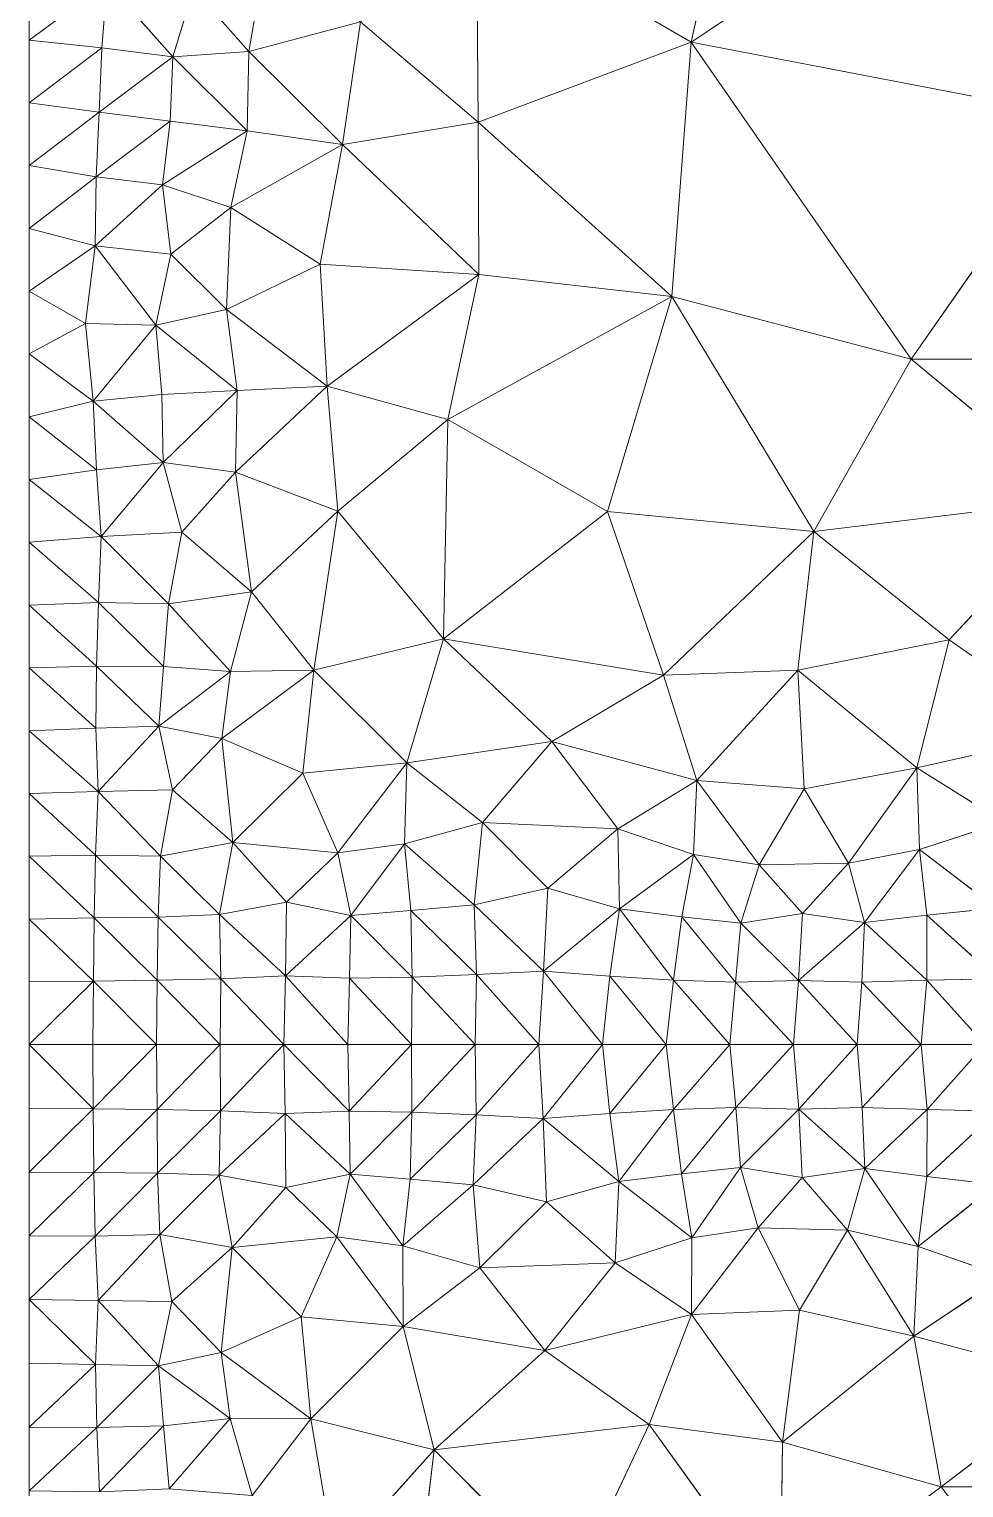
# Model space of a CAD drawing. Header units: metres. Extents: x 0 to 8, y 0 to 4.
# Drawn here: x 0 to 0.445, y 1.789 to 2.483 of the extents above; entities that cross this region are included whole.
import ezdxf

# ---------------------------------------------------------------- set-up
doc = ezdxf.new("R2010")
doc.units = ezdxf.units.M
doc.header["$MEASUREMENT"] = 0
for name, color, linetype, lineweight in [('DL_FE_MESH', 134, 'Continuous', 0), ('DL_FE_MESH_CELLS_3', 132, 'Continuous', 0), ('DL_FE_MESH_CELLS_4', 132, 'Continuous', 0), ('DL_TOPOLOGY', 7, 'Continuous', 0)]:
    doc.layers.add(name, color=color, linetype=linetype, lineweight=lineweight)

msp = doc.modelspace()

# ---------------------------------------------------------------- linework, layer by layer
at = {"layer": 'DL_FE_MESH'}
for p, q in [((0.31492, 2.4766), (0.34361, 2.6087)), ((0.5, 2.5998), (0.31492, 2.4766)), ((0.21278, 2.53603), (0.21351, 2.43862)), ((0.31492, 2.4766), (0.21278, 2.53603)), ((0.11426, 2.52876), (0.10453, 2.47221)), ((0.03705, 2.50489), (0, 2.47761)), ((0.03455, 2.47383), (0.03705, 2.50489)), ((0.0683, 2.46955), (0.03705, 2.50489)), ((0.0683, 2.46955), (0.07821, 2.50192)), ((0.10453, 2.47221), (0.07821, 2.50192)), ((0.10453, 2.47221), (0.15762, 2.48624)), ((0.14898, 2.42797), (0.15762, 2.48624)), ((0.21351, 2.43862), (0.15762, 2.48624)), ((0, 2.47761), (0.03455, 2.47383)), ((0.21351, 2.43862), (0.31492, 2.4766)), ((0.30564, 2.35574), (0.31492, 2.4766)), ((0.31492, 2.4766), (0.5, 2.44116)), ((0.41959, 2.32583), (0.31492, 2.4766)), ((0.03455, 2.47383), (0, 2.44776)), ((0.03325, 2.44332), (0.03455, 2.47383)), ((0.0683, 2.46955), (0.03325, 2.44332)), ((0.03455, 2.47383), (0.0683, 2.46955)), ((0.06701, 2.43906), (0.0683, 2.46955)), ((0.0683, 2.46955), (0.10453, 2.47221)), ((0.10378, 2.4344), (0.0683, 2.46955)), ((0.10378, 2.4344), (0.10453, 2.47221)), ((0.14898, 2.42797), (0.10453, 2.47221)), ((0, 2.44776), (0.03325, 2.44332)), ((0.03325, 2.44332), (0, 2.41791)), ((0.03193, 2.41249), (0.03325, 2.44332)), ((0.03325, 2.44332), (0.06701, 2.43906)), ((0.41959, 2.32583), (0.5, 2.44116)), ((0.06701, 2.43906), (0.03193, 2.41249)), ((0.06341, 2.40883), (0.06701, 2.43906)), ((0.10378, 2.4344), (0.06341, 2.40883)), ((0.06701, 2.43906), (0.10378, 2.4344)), ((0.09586, 2.39797), (0.10378, 2.4344)), ((0.10378, 2.4344), (0.14898, 2.42797)), ((0.21351, 2.43862), (0.14898, 2.42797)), ((0.21388, 2.3661), (0.21351, 2.43862)), ((0.30564, 2.35574), (0.21351, 2.43862)), ((0.09586, 2.39797), (0.14898, 2.42797)), ((0.14898, 2.42797), (0.1385, 2.37102)), ((0.21388, 2.3661), (0.14898, 2.42797)), ((0, 2.41791), (0.03193, 2.41249)), ((0.03193, 2.41249), (0, 2.38806)), ((0.03142, 2.37983), (0.03193, 2.41249)), ((0.06341, 2.40883), (0.03142, 2.37983)), ((0.03193, 2.41249), (0.06341, 2.40883)), ((0.06736, 2.37578), (0.06341, 2.40883)), ((0.06341, 2.40883), (0.09586, 2.39797)), ((0.06736, 2.37578), (0.09586, 2.39797)), ((0.09586, 2.39797), (0.09391, 2.34953)), ((0.1385, 2.37102), (0.09586, 2.39797)), ((0, 2.38806), (0.03142, 2.37983)), ((0, 2.35821), (0.03142, 2.37983)), ((0.0268, 2.34291), (0.03142, 2.37983)), ((0.03142, 2.37983), (0.06736, 2.37578)), ((0.06033, 2.34205), (0.03142, 2.37983)), ((0.06033, 2.34205), (0.06736, 2.37578)), ((0.09391, 2.34953), (0.06736, 2.37578)), ((0.09391, 2.34953), (0.1385, 2.37102)), ((0.1385, 2.37102), (0.21388, 2.3661)), ((0.1385, 2.37102), (0.14174, 2.31301)), ((0.21388, 2.3661), (0.14174, 2.31301)), ((0.19916, 2.29722), (0.21388, 2.3661)), ((0.21388, 2.3661), (0.30564, 2.35574)), ((0, 2.35821), (0.0268, 2.34291)), ((0.19916, 2.29722), (0.30564, 2.35574)), ((0.30564, 2.35574), (0.27512, 2.25347)), ((0.37328, 2.24392), (0.30564, 2.35574)), ((0.41959, 2.32583), (0.30564, 2.35574)), ((0.06033, 2.34205), (0.09391, 2.34953)), ((0.09891, 2.31101), (0.09391, 2.34953)), ((0.14174, 2.31301), (0.09391, 2.34953)), ((0, 2.32836), (0.0268, 2.34291)), ((0.03037, 2.30595), (0.0268, 2.34291)), ((0.0268, 2.34291), (0.06033, 2.34205)), ((0.06033, 2.34205), (0.03037, 2.30595)), ((0.06313, 2.30908), (0.06033, 2.34205)), ((0.09891, 2.31101), (0.06033, 2.34205)), ((0.03037, 2.30595), (0, 2.32836)), ((0.37328, 2.24392), (0.41959, 2.32583)), ((0.5, 2.25929), (0.41959, 2.32583)), ((0.58041, 2.32583), (0.41959, 2.32583)), ((0.06313, 2.30908), (0.09891, 2.31101)), ((0.09891, 2.31101), (0.06377, 2.27681)), ((0.14174, 2.31301), (0.09809, 2.27223)), ((0.09809, 2.27223), (0.09891, 2.31101)), ((0.09891, 2.31101), (0.14174, 2.31301)), ((0.14174, 2.31301), (0.19916, 2.29722)), ((0.14679, 2.25358), (0.14174, 2.31301)), ((0, 2.29851), (0.03037, 2.30595)), ((0.03037, 2.30595), (0.06313, 2.30908)), ((0.03198, 2.27331), (0.03037, 2.30595)), ((0.06377, 2.27681), (0.03037, 2.30595)), ((0.06377, 2.27681), (0.06313, 2.30908)), ((0.03198, 2.27331), (0, 2.29851)), ((0.14679, 2.25358), (0.19916, 2.29722)), ((0.19916, 2.29722), (0.19702, 2.19288)), ((0.27512, 2.25347), (0.19916, 2.29722)), ((0.03198, 2.27331), (0.06377, 2.27681)), ((0.06377, 2.27681), (0.03429, 2.24154)), ((0.07261, 2.24364), (0.06377, 2.27681)), ((0.06377, 2.27681), (0.09809, 2.27223)), ((0, 2.26866), (0.03198, 2.27331)), ((0.03429, 2.24154), (0, 2.26866)), ((0.03429, 2.24154), (0.03198, 2.27331)), ((0.07261, 2.24364), (0.09809, 2.27223)), ((0.09809, 2.27223), (0.10578, 2.21527)), ((0.14679, 2.25358), (0.09809, 2.27223)), ((0.37328, 2.24392), (0.5, 2.25929)), ((0.43767, 2.19241), (0.5, 2.25929)), ((0.10578, 2.21527), (0.14679, 2.25358)), ((0.13537, 2.17802), (0.14679, 2.25358)), ((0.19702, 2.19288), (0.14679, 2.25358)), ((0.19702, 2.19288), (0.27512, 2.25347)), ((0.27512, 2.25347), (0.37328, 2.24392)), ((0.30177, 2.1756), (0.27512, 2.25347)), ((0, 2.23881), (0.03429, 2.24154)), ((0.03305, 2.21014), (0.03429, 2.24154)), ((0.03429, 2.24154), (0.07261, 2.24364)), ((0.06621, 2.20954), (0.03429, 2.24154)), ((0.06621, 2.20954), (0.07261, 2.24364)), ((0.10578, 2.21527), (0.07261, 2.24364)), ((0.30177, 2.1756), (0.37328, 2.24392)), ((0.36571, 2.17801), (0.37328, 2.24392)), ((0.37328, 2.24392), (0.43767, 2.19241)), ((0.03305, 2.21014), (0, 2.23881)), ((0.06621, 2.20954), (0.10578, 2.21527)), ((0.09584, 2.17736), (0.10578, 2.21527)), ((0.13537, 2.17802), (0.10578, 2.21527)), ((0, 2.20896), (0.03305, 2.21014)), ((0.03207, 2.17998), (0, 2.20896)), ((0.03207, 2.17998), (0.03305, 2.21014)), ((0.03305, 2.21014), (0.06621, 2.20954)), ((0.06386, 2.17984), (0.03305, 2.21014)), ((0.06386, 2.17984), (0.06621, 2.20954)), ((0.09584, 2.17736), (0.06621, 2.20954)), ((0.19702, 2.19288), (0.13537, 2.17802)), ((0.17959, 2.13397), (0.19702, 2.19288)), ((0.24857, 2.14413), (0.19702, 2.19288)), ((0.30177, 2.1756), (0.19702, 2.19288)), ((0.36571, 2.17801), (0.43767, 2.19241)), ((0.42225, 2.13157), (0.43767, 2.19241)), ((0.5, 2.14908), (0.43767, 2.19241)), ((0, 2.1791), (0.03207, 2.17998)), ((0.03164, 2.15042), (0, 2.1791)), ((0.03164, 2.15042), (0.03207, 2.17998)), ((0.03207, 2.17998), (0.06386, 2.17984)), ((0.06169, 2.15147), (0.03207, 2.17998)), ((0.06169, 2.15147), (0.06386, 2.17984)), ((0.06386, 2.17984), (0.09584, 2.17736)), ((0.13537, 2.17802), (0.0916, 2.1456)), ((0.09584, 2.17736), (0.13537, 2.17802)), ((0.13537, 2.17802), (0.13013, 2.12913)), ((0.17959, 2.13397), (0.13537, 2.17802)), ((0.36571, 2.17801), (0.30177, 2.1756)), ((0.36571, 2.17801), (0.31757, 2.12557)), ((0.36862, 2.12164), (0.36571, 2.17801)), ((0.42225, 2.13157), (0.36571, 2.17801)), ((0.09584, 2.17736), (0.06169, 2.15147)), ((0.0916, 2.1456), (0.09584, 2.17736)), ((0.24857, 2.14413), (0.30177, 2.1756)), ((0.30177, 2.1756), (0.31757, 2.12557)), ((0, 2.14925), (0.03164, 2.15042)), ((0.03164, 2.15042), (0.06169, 2.15147)), ((0.03288, 2.12037), (0.03164, 2.15042)), ((0.06169, 2.15147), (0.03288, 2.12037)), ((0.06817, 2.12119), (0.06169, 2.15147)), ((0.06169, 2.15147), (0.0916, 2.1456)), ((0.03288, 2.12037), (0, 2.14925)), ((0.06817, 2.12119), (0.0916, 2.1456)), ((0.0916, 2.1456), (0.09687, 2.09606)), ((0.13013, 2.12913), (0.0916, 2.1456)), ((0.17959, 2.13397), (0.24857, 2.14413)), ((0.21559, 2.10554), (0.24857, 2.14413)), ((0.28001, 2.10259), (0.24857, 2.14413)), ((0.31757, 2.12557), (0.24857, 2.14413)), ((0.42225, 2.13157), (0.5, 2.14908)), ((0.09687, 2.09606), (0.13013, 2.12913)), ((0.13013, 2.12913), (0.17959, 2.13397)), ((0.14681, 2.09114), (0.13013, 2.12913)), ((0.14681, 2.09114), (0.17959, 2.13397)), ((0.1786, 2.09548), (0.17959, 2.13397)), ((0.17959, 2.13397), (0.21559, 2.10554)), ((0.36862, 2.12164), (0.42225, 2.13157)), ((0.38974, 2.0862), (0.42225, 2.13157)), ((0.42347, 2.09283), (0.42225, 2.13157)), ((0.42225, 2.13157), (0.46358, 2.10576)), ((0.28001, 2.10259), (0.31757, 2.12557)), ((0.31594, 2.09037), (0.31757, 2.12557)), ((0.31757, 2.12557), (0.36862, 2.12164)), ((0.3473, 2.08549), (0.31757, 2.12557)), ((0, 2.1194), (0.03288, 2.12037)), ((0.03158, 2.09003), (0, 2.1194)), ((0.03158, 2.09003), (0.03288, 2.12037)), ((0.03288, 2.12037), (0.06817, 2.12119)), ((0.06241, 2.08965), (0.03288, 2.12037)), ((0.06241, 2.08965), (0.06817, 2.12119)), ((0.09687, 2.09606), (0.06817, 2.12119)), ((0.3473, 2.08549), (0.36862, 2.12164)), ((0.38974, 2.0862), (0.36862, 2.12164)), ((0.1786, 2.09548), (0.21559, 2.10554)), ((0.21164, 2.06644), (0.21559, 2.10554)), ((0.24674, 2.07432), (0.21559, 2.10554)), ((0.28001, 2.10259), (0.21559, 2.10554)), ((0.24674, 2.07432), (0.28001, 2.10259)), ((0.28086, 2.06455), (0.28001, 2.10259)), ((0.28001, 2.10259), (0.31594, 2.09037)), ((0.42347, 2.09283), (0.46358, 2.10576)), ((0.09687, 2.09606), (0.06241, 2.08965)), ((0.09062, 2.06183), (0.09687, 2.09606)), ((0.12238, 2.06772), (0.09687, 2.09606)), ((0.14681, 2.09114), (0.09687, 2.09606)), ((0.14681, 2.09114), (0.1786, 2.09548)), ((0.1786, 2.09548), (0.15298, 2.06144)), ((0.18162, 2.06382), (0.1786, 2.09548)), ((0.21164, 2.06644), (0.1786, 2.09548)), ((0, 2.08955), (0.03158, 2.09003)), ((0.03091, 2.0602), (0, 2.08955)), ((0.03091, 2.0602), (0.03158, 2.09003)), ((0.03158, 2.09003), (0.06241, 2.08965)), ((0.06131, 2.06065), (0.03158, 2.09003)), ((0.06241, 2.08965), (0.06131, 2.06065)), ((0.09062, 2.06183), (0.06241, 2.08965)), ((0.12238, 2.06772), (0.14681, 2.09114)), ((0.15298, 2.06144), (0.14681, 2.09114)), ((0.31594, 2.09037), (0.28086, 2.06455)), ((0.31044, 2.06076), (0.31594, 2.09037)), ((0.31594, 2.09037), (0.3473, 2.08549)), ((0.33847, 2.05778), (0.31594, 2.09037)), ((0.38974, 2.0862), (0.42347, 2.09283)), ((0.42347, 2.09283), (0.39733, 2.05807)), ((0.42706, 2.06154), (0.42347, 2.09283)), ((0.46004, 2.06487), (0.42347, 2.09283)), ((0.33847, 2.05778), (0.3473, 2.08549)), ((0.38974, 2.0862), (0.3473, 2.08549)), ((0.36779, 2.06231), (0.3473, 2.08549)), ((0.36779, 2.06231), (0.38974, 2.0862)), ((0.39733, 2.05807), (0.38974, 2.0862)), ((0.21164, 2.06644), (0.24674, 2.07432)), ((0.24461, 2.03494), (0.24674, 2.07432)), ((0.24674, 2.07432), (0.28086, 2.06455)), ((0.09062, 2.06183), (0.12238, 2.06772)), ((0.12188, 2.03267), (0.12238, 2.06772)), ((0.12238, 2.06772), (0.15298, 2.06144)), ((0, 2.0597), (0.03091, 2.0602)), ((0.03057, 2.03018), (0, 2.0597)), ((0.03057, 2.03018), (0.03091, 2.0602)), ((0.03091, 2.0602), (0.06131, 2.06065)), ((0.06097, 2.03058), (0.03091, 2.0602)), ((0.06097, 2.03058), (0.06131, 2.06065)), ((0.06131, 2.06065), (0.09062, 2.06183)), ((0.09118, 2.0313), (0.06131, 2.06065)), ((0.09118, 2.0313), (0.09062, 2.06183)), ((0.12188, 2.03267), (0.09062, 2.06183)), ((0.15298, 2.06144), (0.12188, 2.03267)), ((0.15231, 2.03154), (0.15298, 2.06144)), ((0.15298, 2.06144), (0.18162, 2.06382)), ((0.18224, 2.0321), (0.15298, 2.06144)), ((0.18162, 2.06382), (0.21164, 2.06644)), ((0.18224, 2.0321), (0.18162, 2.06382)), ((0.21278, 2.03331), (0.18162, 2.06382)), ((0.21278, 2.03331), (0.21164, 2.06644)), ((0.24461, 2.03494), (0.21164, 2.06644)), ((0.28086, 2.06455), (0.24461, 2.03494)), ((0.27621, 2.03247), (0.28086, 2.06455)), ((0.28086, 2.06455), (0.31044, 2.06076)), ((0.30648, 2.03067), (0.28086, 2.06455)), ((0.30648, 2.03067), (0.31044, 2.06076)), ((0.31044, 2.06076), (0.33847, 2.05778)), ((0.33606, 2.02967), (0.31044, 2.06076)), ((0.33847, 2.05778), (0.36779, 2.06231)), ((0.36594, 2.03041), (0.36779, 2.06231)), ((0.36779, 2.06231), (0.39733, 2.05807)), ((0.39733, 2.05807), (0.42706, 2.06154)), ((0.427, 2.03061), (0.42706, 2.06154)), ((0.42706, 2.06154), (0.46004, 2.06487)), ((0.46043, 2.03125), (0.42706, 2.06154)), ((0.33606, 2.02967), (0.33847, 2.05778)), ((0.36594, 2.03041), (0.33847, 2.05778)), ((0.39733, 2.05807), (0.36594, 2.03041)), ((0.3961, 2.02973), (0.39733, 2.05807)), ((0.427, 2.03061), (0.39733, 2.05807)), ((0.12188, 2.03267), (0.09118, 2.0313)), ((0.12121, 2), (0.12188, 2.03267)), ((0.12188, 2.03267), (0.15152, 2)), ((0.15231, 2.03154), (0.12188, 2.03267)), ((0.18224, 2.0321), (0.15231, 2.03154)), ((0.18182, 2), (0.18224, 2.0321)), ((0.21278, 2.03331), (0.18224, 2.0321)), ((0.18224, 2.0321), (0.21212, 2)), ((0.21212, 2), (0.21278, 2.03331)), ((0.24461, 2.03494), (0.21278, 2.03331)), ((0.21278, 2.03331), (0.24242, 2)), ((0.24242, 2), (0.24461, 2.03494)), ((0.24461, 2.03494), (0.27273, 2)), ((0.27621, 2.03247), (0.24461, 2.03494)), ((0.27273, 2), (0.27621, 2.03247)), ((0.27621, 2.03247), (0.30303, 2)), ((0.30648, 2.03067), (0.27621, 2.03247)), ((0, 2.02985), (0.03057, 2.03018)), ((0.03057, 2.03018), (0, 2)), ((0.0303, 2), (0.03057, 2.03018)), ((0.06097, 2.03058), (0.03057, 2.03018)), ((0.03057, 2.03018), (0.06061, 2)), ((0.06061, 2), (0.06097, 2.03058)), ((0.09118, 2.0313), (0.06097, 2.03058)), ((0.06097, 2.03058), (0.09091, 2)), ((0.09091, 2), (0.09118, 2.0313)), ((0.09118, 2.0313), (0.12121, 2)), ((0.15152, 2), (0.15231, 2.03154)), ((0.15231, 2.03154), (0.18182, 2)), ((0.30303, 2), (0.30648, 2.03067)), ((0.30648, 2.03067), (0.33333, 2)), ((0.33606, 2.02967), (0.30648, 2.03067)), ((0.33333, 2), (0.33606, 2.02967)), ((0.36594, 2.03041), (0.33606, 2.02967)), ((0.33606, 2.02967), (0.36364, 2)), ((0.36364, 2), (0.36594, 2.03041)), ((0.36594, 2.03041), (0.39394, 2)), ((0.3961, 2.02973), (0.36594, 2.03041)), ((0.39394, 2), (0.3961, 2.02973)), ((0.427, 2.03061), (0.3961, 2.02973)), ((0.3961, 2.02973), (0.42424, 2)), ((0.42424, 2), (0.427, 2.03061)), ((0.46043, 2.03125), (0.427, 2.03061)), ((0.427, 2.03061), (0.45455, 2)), ((0.03051, 1.96949), (0, 2)), ((0.0303, 2), (0.03051, 1.96949)), ((0.03051, 1.96949), (0.06061, 2)), ((0.06061, 2), (0.06086, 1.9692)), ((0.06086, 1.9692), (0.09091, 2)), ((0.09091, 2), (0.09104, 1.96856)), ((0.09104, 1.96856), (0.12121, 2)), ((0.15216, 1.96841), (0.12121, 2)), ((0.12121, 2), (0.12173, 1.96725)), ((0.15152, 2), (0.15216, 1.96841)), ((0.15216, 1.96841), (0.18182, 2)), ((0.18182, 2), (0.18208, 1.96784)), ((0.18208, 1.96784), (0.21212, 2)), ((0.21212, 2), (0.21262, 1.96661)), ((0.21262, 1.96661), (0.24242, 2)), ((0.24242, 2), (0.24448, 1.96489)), ((0.24448, 1.96489), (0.27273, 2)), ((0.27273, 2), (0.27616, 1.96732)), ((0.27616, 1.96732), (0.30303, 2)), ((0.30303, 2), (0.30651, 1.9691)), ((0.30651, 1.9691), (0.33333, 2)), ((0.33333, 2), (0.33613, 1.97011)), ((0.33613, 1.97011), (0.36364, 2)), ((0.36364, 2), (0.36604, 1.96934)), ((0.36604, 1.96934), (0.39394, 2)), ((0.39394, 2), (0.39623, 1.97004)), ((0.39623, 1.97004), (0.42424, 2)), ((0.42424, 2), (0.42709, 1.96908)), ((0.42709, 1.96908), (0.45455, 2)), ((0, 1.9697), (0.03051, 1.96949)), ((0.30651, 1.9691), (0.33613, 1.97011)), ((0.33613, 1.97011), (0.3103, 1.9386)), ((0.33613, 1.97011), (0.36604, 1.96934)), ((0.33839, 1.94153), (0.33613, 1.97011)), ((0.36604, 1.96934), (0.39623, 1.97004)), ((0.39623, 1.97004), (0.42709, 1.96908)), ((0.39746, 1.94106), (0.39623, 1.97004)), ((0.03051, 1.96949), (0, 1.93939)), ((0.03051, 1.96949), (0.0308, 1.93914)), ((0.06086, 1.9692), (0.03051, 1.96949)), ((0.06086, 1.9692), (0.0308, 1.93914)), ((0.06109, 1.93891), (0.06086, 1.9692)), ((0.06086, 1.9692), (0.09104, 1.96856)), ((0.09104, 1.96856), (0.06109, 1.93891)), ((0.09035, 1.93787), (0.09104, 1.96856)), ((0.12173, 1.96725), (0.09035, 1.93787)), ((0.09104, 1.96856), (0.12173, 1.96725)), ((0.12173, 1.96725), (0.15216, 1.96841)), ((0.12208, 1.93208), (0.12173, 1.96725)), ((0.15267, 1.93842), (0.12173, 1.96725)), ((0.15216, 1.96841), (0.18208, 1.96784)), ((0.15267, 1.93842), (0.15216, 1.96841)), ((0.18208, 1.96784), (0.15267, 1.93842)), ((0.18123, 1.93606), (0.18208, 1.96784)), ((0.21262, 1.96661), (0.18123, 1.93606)), ((0.18208, 1.96784), (0.21262, 1.96661)), ((0.21115, 1.93336), (0.21262, 1.96661)), ((0.24448, 1.96489), (0.21115, 1.93336)), ((0.21262, 1.96661), (0.24448, 1.96489)), ((0.24448, 1.96489), (0.27616, 1.96732)), ((0.24616, 1.92525), (0.24448, 1.96489)), ((0.28054, 1.93486), (0.24448, 1.96489)), ((0.27616, 1.96732), (0.30651, 1.9691)), ((0.28054, 1.93486), (0.27616, 1.96732)), ((0.30651, 1.9691), (0.28054, 1.93486)), ((0.3103, 1.9386), (0.30651, 1.9691)), ((0.36604, 1.96934), (0.33839, 1.94153)), ((0.36777, 1.9368), (0.36604, 1.96934)), ((0.39746, 1.94106), (0.36604, 1.96934)), ((0.42709, 1.96908), (0.39746, 1.94106)), ((0.42704, 1.9373), (0.42709, 1.96908)), ((0.46045, 1.96833), (0.42704, 1.9373)), ((0.42709, 1.96908), (0.46045, 1.96833)), ((0, 1.93939), (0.0308, 1.93914)), ((0.0308, 1.93914), (0, 1.90909)), ((0.0308, 1.93914), (0.06109, 1.93891)), ((0.0308, 1.93914), (0.03144, 1.90896)), ((0.06109, 1.93891), (0.03144, 1.90896)), ((0.06213, 1.90965), (0.06109, 1.93891)), ((0.09035, 1.93787), (0.06109, 1.93891)), ((0.09035, 1.93787), (0.06213, 1.90965)), ((0.09651, 1.90349), (0.09035, 1.93787)), ((0.09035, 1.93787), (0.12208, 1.93208)), ((0.12208, 1.93208), (0.15267, 1.93842)), ((0.14631, 1.90869), (0.15267, 1.93842)), ((0.15267, 1.93842), (0.18123, 1.93606)), ((0.1778, 1.90432), (0.15267, 1.93842)), ((0.1778, 1.90432), (0.18123, 1.93606)), ((0.18123, 1.93606), (0.21115, 1.93336)), ((0.24616, 1.92525), (0.28054, 1.93486)), ((0.27872, 1.89625), (0.28054, 1.93486)), ((0.28054, 1.93486), (0.3103, 1.9386)), ((0.31523, 1.90815), (0.28054, 1.93486)), ((0.3103, 1.9386), (0.33839, 1.94153)), ((0.31523, 1.90815), (0.3103, 1.9386)), ((0.33839, 1.94153), (0.31523, 1.90815)), ((0.34675, 1.91282), (0.33839, 1.94153)), ((0.33839, 1.94153), (0.36777, 1.9368)), ((0.34675, 1.91282), (0.36777, 1.9368)), ((0.36777, 1.9368), (0.39746, 1.94106)), ((0.38929, 1.91176), (0.36777, 1.9368)), ((0.38929, 1.91176), (0.39746, 1.94106)), ((0.39746, 1.94106), (0.42704, 1.9373)), ((0.42295, 1.90407), (0.39746, 1.94106)), ((0.42295, 1.90407), (0.42704, 1.9373)), ((0.42704, 1.9373), (0.4599, 1.93347)), ((0.09651, 1.90349), (0.12208, 1.93208)), ((0.14631, 1.90869), (0.12208, 1.93208)), ((0.21115, 1.93336), (0.1778, 1.90432)), ((0.21444, 1.89394), (0.21115, 1.93336)), ((0.21115, 1.93336), (0.24616, 1.92525)), ((0.4599, 1.93347), (0.42295, 1.90407)), ((0.21444, 1.89394), (0.24616, 1.92525)), ((0.27872, 1.89625), (0.24616, 1.92525)), ((0, 1.90909), (0.03144, 1.90896)), ((0.03144, 1.90896), (0, 1.87879)), ((0.03144, 1.90896), (0.06213, 1.90965)), ((0.03275, 1.87827), (0.03144, 1.90896)), ((0.06213, 1.90965), (0.03275, 1.87827)), ((0.06213, 1.90965), (0.09651, 1.90349)), ((0.06792, 1.87792), (0.06213, 1.90965)), ((0.14631, 1.90869), (0.09651, 1.90349)), ((0.12944, 1.87056), (0.14631, 1.90869)), ((0.17786, 1.86597), (0.14631, 1.90869)), ((0.1778, 1.90432), (0.14631, 1.90869)), ((0.27872, 1.89625), (0.31523, 1.90815)), ((0.31502, 1.87165), (0.34675, 1.91282)), ((0.31502, 1.87165), (0.31523, 1.90815)), ((0.31523, 1.90815), (0.34675, 1.91282)), ((0.36651, 1.87381), (0.34675, 1.91282)), ((0.38929, 1.91176), (0.34675, 1.91282)), ((0.36651, 1.87381), (0.38929, 1.91176)), ((0.38929, 1.91176), (0.42075, 1.86137)), ((0.42295, 1.90407), (0.38929, 1.91176)), ((0.06792, 1.87792), (0.09651, 1.90349)), ((0.09651, 1.90349), (0.09131, 1.85369)), ((0.12944, 1.87056), (0.09651, 1.90349)), ((0.17786, 1.86597), (0.1778, 1.90432)), ((0.1778, 1.90432), (0.21444, 1.89394)), ((0.42075, 1.86137), (0.42295, 1.90407)), ((0.42295, 1.90407), (0.46351, 1.88985)), ((0.17786, 1.86597), (0.21444, 1.89394)), ((0.27872, 1.89625), (0.21444, 1.89394)), ((0.24528, 1.85452), (0.21444, 1.89394)), ((0.24528, 1.85452), (0.27872, 1.89625)), ((0.31502, 1.87165), (0.27872, 1.89625)), ((0.42075, 1.86137), (0.46351, 1.88985)), ((0, 1.87879), (0.03275, 1.87827)), ((0.03159, 1.84784), (0, 1.87879)), ((0.03159, 1.84784), (0.03275, 1.87827)), ((0.03275, 1.87827), (0.06792, 1.87792)), ((0.06158, 1.84733), (0.03275, 1.87827)), ((0.06158, 1.84733), (0.06792, 1.87792)), ((0.09131, 1.85369), (0.06792, 1.87792)), ((0.36651, 1.87381), (0.31502, 1.87165)), ((0.3584, 1.81098), (0.36651, 1.87381)), ((0.42075, 1.86137), (0.36651, 1.87381)), ((0.09131, 1.85369), (0.12944, 1.87056)), ((0.12944, 1.87056), (0.13403, 1.82214)), ((0.17786, 1.86597), (0.12944, 1.87056)), ((0.17786, 1.86597), (0.13403, 1.82214)), ((0.19261, 1.80739), (0.17786, 1.86597)), ((0.24528, 1.85452), (0.17786, 1.86597)), ((0.31502, 1.87165), (0.24528, 1.85452)), ((0.31502, 1.87165), (0.29485, 1.81945)), ((0.3584, 1.81098), (0.31502, 1.87165)), ((0.42075, 1.86137), (0.3584, 1.81098)), ((0.43389, 1.78972), (0.42075, 1.86137)), ((0.5, 1.84026), (0.42075, 1.86137)), ((0.06158, 1.84733), (0.09131, 1.85369)), ((0.09568, 1.8222), (0.09131, 1.85369)), ((0.13403, 1.82214), (0.09131, 1.85369)), ((0.19261, 1.80739), (0.24528, 1.85452)), ((0.29485, 1.81945), (0.24528, 1.85452)), ((0, 1.84848), (0.03159, 1.84784)), ((0.03159, 1.84784), (0, 1.81818)), ((0.03216, 1.81792), (0.03159, 1.84784)), ((0.03159, 1.84784), (0.06158, 1.84733)), ((0.06158, 1.84733), (0.03216, 1.81792)), ((0.06394, 1.81877), (0.06158, 1.84733)), ((0.09568, 1.8222), (0.06158, 1.84733)), ((0.43389, 1.78972), (0.5, 1.84026)), ((0, 1.81818), (0.03216, 1.81792)), ((0.03216, 1.81792), (0, 1.78788)), ((0.03216, 1.81792), (0.06394, 1.81877)), ((0.03339, 1.78738), (0.03216, 1.81792)), ((0.06394, 1.81877), (0.03339, 1.78738)), ((0.06394, 1.81877), (0.09568, 1.8222)), ((0.06664, 1.78885), (0.06394, 1.81877)), ((0.09568, 1.8222), (0.06664, 1.78885)), ((0.10606, 1.78556), (0.09568, 1.8222)), ((0.09568, 1.8222), (0.13403, 1.82214)), ((0.10606, 1.78556), (0.13403, 1.82214)), ((0.13403, 1.82214), (0.19261, 1.80739)), ((0.13403, 1.82214), (0.14548, 1.75472)), ((0.29485, 1.81945), (0.19261, 1.80739)), ((0.25836, 1.74164), (0.29485, 1.81945)), ((0.29485, 1.81945), (0.3584, 1.81098)), ((0.35733, 1.73293), (0.29485, 1.81945)), ((0.35733, 1.73293), (0.3584, 1.81098)), ((0.3584, 1.81098), (0.43389, 1.78972)), ((0.14548, 1.75472), (0.19261, 1.80739)), ((0.19261, 1.80739), (0.18055, 1.70515)), ((0.25836, 1.74164), (0.19261, 1.80739)), ((0.35733, 1.73293), (0.43389, 1.78972)), ((0.5, 1.70286), (0.43389, 1.78972)), ((0.56611, 1.78972), (0.43389, 1.78972))]:
    msp.add_line(p, q, dxfattribs=at)
at = {"layer": 'DL_FE_MESH_CELLS_3'}
for points, invisible_edges in [([(0.03051, 1.96949), (0, 2), (0, 1.9697)], 2), ([(0.0303, 2), (0, 2), (0.03051, 1.96949)], 1), ([(0.06061, 2), (0.0303, 2), (0.03051, 1.96949)], 1), ([(0.09091, 2), (0.06061, 2), (0.06086, 1.9692)], 1), ([(0.12121, 2), (0.09091, 2), (0.09104, 1.96856)], 1), ([(0.15152, 2), (0.12121, 2), (0.15216, 1.96841)], 1), ([(0.18182, 2), (0.15152, 2), (0.15216, 1.96841)], 1), ([(0.21212, 2), (0.18182, 2), (0.18208, 1.96784)], 1), ([(0.24242, 2), (0.21212, 2), (0.21262, 1.96661)], 1), ([(0.27273, 2), (0.24242, 2), (0.24448, 1.96489)], 1), ([(0.30303, 2), (0.27273, 2), (0.27616, 1.96732)], 1), ([(0.33333, 2), (0.30303, 2), (0.30651, 1.9691)], 1), ([(0.36364, 2), (0.33333, 2), (0.33613, 1.97011)], 1), ([(0.39394, 2), (0.36364, 2), (0.36604, 1.96934)], 1), ([(0.42424, 2), (0.39394, 2), (0.39623, 1.97004)], 1), ([(0.45455, 2), (0.42424, 2), (0.42709, 1.96908)], 1), ([(0, 1.9697), (0, 1.93939), (0.03051, 1.96949)], 1), ([(0, 1.93939), (0, 1.90909), (0.0308, 1.93914)], 1), ([(0, 1.90909), (0, 1.87879), (0.03144, 1.90896)], 1), ([(0, 1.87879), (0, 1.84848), (0.03159, 1.84784)], 1), ([(0, 1.84848), (0, 1.81818), (0.03159, 1.84784)], 1), ([(0, 1.81818), (0, 1.78788), (0.03216, 1.81792)], 1)]:
    msp.add_3dface(points, dxfattribs=dict(at, invisible_edges=invisible_edges))
for points in [[(0.06061, 2), (0.03051, 1.96949), (0.06086, 1.9692)], [(0.09091, 2), (0.06086, 1.9692), (0.09104, 1.96856)], [(0.12121, 2), (0.09104, 1.96856), (0.12173, 1.96725)], [(0.15216, 1.96841), (0.12121, 2), (0.12173, 1.96725)], [(0.18182, 2), (0.15216, 1.96841), (0.18208, 1.96784)], [(0.21212, 2), (0.18208, 1.96784), (0.21262, 1.96661)], [(0.24242, 2), (0.21262, 1.96661), (0.24448, 1.96489)], [(0.27273, 2), (0.24448, 1.96489), (0.27616, 1.96732)], [(0.30303, 2), (0.27616, 1.96732), (0.30651, 1.9691)], [(0.33333, 2), (0.30651, 1.9691), (0.33613, 1.97011)], [(0.36364, 2), (0.33613, 1.97011), (0.36604, 1.96934)], [(0.39394, 2), (0.36604, 1.96934), (0.39623, 1.97004)], [(0.42424, 2), (0.39623, 1.97004), (0.42709, 1.96908)], [(0.45455, 2), (0.42709, 1.96908), (0.46045, 1.96833)], [(0.30651, 1.9691), (0.3103, 1.9386), (0.33613, 1.97011)], [(0.33613, 1.97011), (0.3103, 1.9386), (0.33839, 1.94153)], [(0.33613, 1.97011), (0.33839, 1.94153), (0.36604, 1.96934)], [(0.36604, 1.96934), (0.39746, 1.94106), (0.39623, 1.97004)], [(0.39623, 1.97004), (0.39746, 1.94106), (0.42709, 1.96908)], [(0.03051, 1.96949), (0, 1.93939), (0.0308, 1.93914)], [(0.03051, 1.96949), (0.0308, 1.93914), (0.06086, 1.9692)], [(0.06086, 1.9692), (0.0308, 1.93914), (0.06109, 1.93891)], [(0.06086, 1.9692), (0.06109, 1.93891), (0.09104, 1.96856)], [(0.09104, 1.96856), (0.06109, 1.93891), (0.09035, 1.93787)], [(0.09104, 1.96856), (0.09035, 1.93787), (0.12173, 1.96725)], [(0.12173, 1.96725), (0.09035, 1.93787), (0.12208, 1.93208)], [(0.12173, 1.96725), (0.15267, 1.93842), (0.15216, 1.96841)], [(0.12173, 1.96725), (0.12208, 1.93208), (0.15267, 1.93842)], [(0.15216, 1.96841), (0.15267, 1.93842), (0.18208, 1.96784)], [(0.18208, 1.96784), (0.15267, 1.93842), (0.18123, 1.93606)], [(0.18208, 1.96784), (0.18123, 1.93606), (0.21262, 1.96661)], [(0.21262, 1.96661), (0.18123, 1.93606), (0.21115, 1.93336)], [(0.21262, 1.96661), (0.21115, 1.93336), (0.24448, 1.96489)], [(0.24448, 1.96489), (0.21115, 1.93336), (0.24616, 1.92525)], [(0.24448, 1.96489), (0.28054, 1.93486), (0.27616, 1.96732)], [(0.24448, 1.96489), (0.24616, 1.92525), (0.28054, 1.93486)], [(0.27616, 1.96732), (0.28054, 1.93486), (0.30651, 1.9691)], [(0.30651, 1.9691), (0.28054, 1.93486), (0.3103, 1.9386)], [(0.36604, 1.96934), (0.33839, 1.94153), (0.36777, 1.9368)], [(0.36604, 1.96934), (0.36777, 1.9368), (0.39746, 1.94106)], [(0.42709, 1.96908), (0.39746, 1.94106), (0.42704, 1.9373)], [(0.42709, 1.96908), (0.42704, 1.9373), (0.46045, 1.96833)], [(0.46045, 1.96833), (0.42704, 1.9373), (0.4599, 1.93347)], [(0.0308, 1.93914), (0, 1.90909), (0.03144, 1.90896)], [(0.0308, 1.93914), (0.03144, 1.90896), (0.06109, 1.93891)], [(0.06109, 1.93891), (0.03144, 1.90896), (0.06213, 1.90965)], [(0.06109, 1.93891), (0.06213, 1.90965), (0.09035, 1.93787)], [(0.09035, 1.93787), (0.06213, 1.90965), (0.09651, 1.90349)], [(0.09035, 1.93787), (0.09651, 1.90349), (0.12208, 1.93208)], [(0.12208, 1.93208), (0.14631, 1.90869), (0.15267, 1.93842)], [(0.15267, 1.93842), (0.14631, 1.90869), (0.1778, 1.90432)], [(0.15267, 1.93842), (0.1778, 1.90432), (0.18123, 1.93606)], [(0.18123, 1.93606), (0.1778, 1.90432), (0.21115, 1.93336)], [(0.24616, 1.92525), (0.27872, 1.89625), (0.28054, 1.93486)], [(0.28054, 1.93486), (0.27872, 1.89625), (0.31523, 1.90815)], [(0.28054, 1.93486), (0.31523, 1.90815), (0.3103, 1.9386)], [(0.3103, 1.9386), (0.31523, 1.90815), (0.33839, 1.94153)], [(0.33839, 1.94153), (0.31523, 1.90815), (0.34675, 1.91282)], [(0.33839, 1.94153), (0.34675, 1.91282), (0.36777, 1.9368)], [(0.34675, 1.91282), (0.38929, 1.91176), (0.36777, 1.9368)], [(0.36777, 1.9368), (0.38929, 1.91176), (0.39746, 1.94106)], [(0.39746, 1.94106), (0.38929, 1.91176), (0.42295, 1.90407)], [(0.39746, 1.94106), (0.42295, 1.90407), (0.42704, 1.9373)], [(0.42704, 1.9373), (0.42295, 1.90407), (0.4599, 1.93347)], [(0.09651, 1.90349), (0.14631, 1.90869), (0.12208, 1.93208)], [(0.21115, 1.93336), (0.1778, 1.90432), (0.21444, 1.89394)], [(0.21115, 1.93336), (0.21444, 1.89394), (0.24616, 1.92525)], [(0.4599, 1.93347), (0.42295, 1.90407), (0.46351, 1.88985)], [(0.21444, 1.89394), (0.27872, 1.89625), (0.24616, 1.92525)], [(0.03144, 1.90896), (0, 1.87879), (0.03275, 1.87827)], [(0.03144, 1.90896), (0.03275, 1.87827), (0.06213, 1.90965)], [(0.06213, 1.90965), (0.03275, 1.87827), (0.06792, 1.87792)], [(0.06213, 1.90965), (0.06792, 1.87792), (0.09651, 1.90349)], [(0.09651, 1.90349), (0.12944, 1.87056), (0.14631, 1.90869)], [(0.14631, 1.90869), (0.12944, 1.87056), (0.17786, 1.86597)], [(0.14631, 1.90869), (0.17786, 1.86597), (0.1778, 1.90432)], [(0.27872, 1.89625), (0.31502, 1.87165), (0.31523, 1.90815)], [(0.34675, 1.91282), (0.31523, 1.90815), (0.31502, 1.87165)], [(0.34675, 1.91282), (0.31502, 1.87165), (0.36651, 1.87381)], [(0.34675, 1.91282), (0.36651, 1.87381), (0.38929, 1.91176)], [(0.36651, 1.87381), (0.42075, 1.86137), (0.38929, 1.91176)], [(0.38929, 1.91176), (0.42075, 1.86137), (0.42295, 1.90407)], [(0.06792, 1.87792), (0.09131, 1.85369), (0.09651, 1.90349)], [(0.09651, 1.90349), (0.09131, 1.85369), (0.12944, 1.87056)], [(0.1778, 1.90432), (0.17786, 1.86597), (0.21444, 1.89394)], [(0.42295, 1.90407), (0.42075, 1.86137), (0.46351, 1.88985)], [(0.17786, 1.86597), (0.24528, 1.85452), (0.21444, 1.89394)], [(0.21444, 1.89394), (0.24528, 1.85452), (0.27872, 1.89625)], [(0.24528, 1.85452), (0.31502, 1.87165), (0.27872, 1.89625)], [(0.42075, 1.86137), (0.5, 1.84026), (0.46351, 1.88985)], [(0, 1.87879), (0.03159, 1.84784), (0.03275, 1.87827)], [(0.03275, 1.87827), (0.03159, 1.84784), (0.06158, 1.84733)], [(0.03275, 1.87827), (0.06158, 1.84733), (0.06792, 1.87792)], [(0.06792, 1.87792), (0.06158, 1.84733), (0.09131, 1.85369)], [(0.31502, 1.87165), (0.3584, 1.81098), (0.36651, 1.87381)], [(0.36651, 1.87381), (0.3584, 1.81098), (0.42075, 1.86137)], [(0.12944, 1.87056), (0.09131, 1.85369), (0.13403, 1.82214)], [(0.12944, 1.87056), (0.13403, 1.82214), (0.17786, 1.86597)], [(0.17786, 1.86597), (0.13403, 1.82214), (0.19261, 1.80739)], [(0.17786, 1.86597), (0.19261, 1.80739), (0.24528, 1.85452)], [(0.24528, 1.85452), (0.29485, 1.81945), (0.31502, 1.87165)], [(0.31502, 1.87165), (0.29485, 1.81945), (0.3584, 1.81098)], [(0.42075, 1.86137), (0.3584, 1.81098), (0.43389, 1.78972)], [(0.42075, 1.86137), (0.43389, 1.78972), (0.5, 1.84026)], [(0.06158, 1.84733), (0.09568, 1.8222), (0.09131, 1.85369)], [(0.13403, 1.82214), (0.09131, 1.85369), (0.09568, 1.8222)], [(0.19261, 1.80739), (0.29485, 1.81945), (0.24528, 1.85452)], [(0.03159, 1.84784), (0, 1.81818), (0.03216, 1.81792)], [(0.03159, 1.84784), (0.03216, 1.81792), (0.06158, 1.84733)], [(0.06158, 1.84733), (0.03216, 1.81792), (0.06394, 1.81877)], [(0.06158, 1.84733), (0.06394, 1.81877), (0.09568, 1.8222)], [(0.43389, 1.78972), (0.56611, 1.78972), (0.5, 1.84026)], [(0.03216, 1.81792), (0, 1.78788), (0.03339, 1.78738)], [(0.03216, 1.81792), (0.03339, 1.78738), (0.06394, 1.81877)], [(0.06394, 1.81877), (0.03339, 1.78738), (0.06664, 1.78885)], [(0.06394, 1.81877), (0.06664, 1.78885), (0.09568, 1.8222)], [(0.09568, 1.8222), (0.06664, 1.78885), (0.10606, 1.78556)], [(0.09568, 1.8222), (0.10606, 1.78556), (0.13403, 1.82214)], [(0.10606, 1.78556), (0.14548, 1.75472), (0.13403, 1.82214)], [(0.13403, 1.82214), (0.14548, 1.75472), (0.19261, 1.80739)], [(0.19261, 1.80739), (0.25836, 1.74164), (0.29485, 1.81945)], [(0.29485, 1.81945), (0.25836, 1.74164), (0.35733, 1.73293)], [(0.29485, 1.81945), (0.35733, 1.73293), (0.3584, 1.81098)], [(0.3584, 1.81098), (0.35733, 1.73293), (0.43389, 1.78972)], [(0.14548, 1.75472), (0.18055, 1.70515), (0.19261, 1.80739)], [(0.19261, 1.80739), (0.18055, 1.70515), (0.25836, 1.74164)], [(0.43389, 1.78972), (0.35733, 1.73293), (0.5, 1.70286)], [(0.43389, 1.78972), (0.5, 1.70286), (0.56611, 1.78972)]]:
    msp.add_3dface(points, dxfattribs=at)
at = {"layer": 'DL_FE_MESH_CELLS_4'}
for points in [[(0.34361, 2.6087), (0.21278, 2.53603), (0.31492, 2.4766)], [(0.34361, 2.6087), (0.31492, 2.4766), (0.5, 2.5998)], [(0.5, 2.5998), (0.31492, 2.4766), (0.5, 2.44116)], [(0.15762, 2.48624), (0.21351, 2.43862), (0.21278, 2.53603)], [(0.21278, 2.53603), (0.21351, 2.43862), (0.31492, 2.4766)], [(0.07821, 2.50192), (0.10453, 2.47221), (0.11426, 2.52876)], [(0.11426, 2.52876), (0.10453, 2.47221), (0.15762, 2.48624)], [(0.03705, 2.50489), (0, 2.47761), (0.03455, 2.47383)], [(0.03705, 2.50489), (0.03455, 2.47383), (0.0683, 2.46955)], [(0.03705, 2.50489), (0.0683, 2.46955), (0.07821, 2.50192)], [(0.07821, 2.50192), (0.0683, 2.46955), (0.10453, 2.47221)], [(0.15762, 2.48624), (0.10453, 2.47221), (0.14898, 2.42797)], [(0.15762, 2.48624), (0.14898, 2.42797), (0.21351, 2.43862)], [(0.21351, 2.43862), (0.30564, 2.35574), (0.31492, 2.4766)], [(0.41959, 2.32583), (0.31492, 2.4766), (0.30564, 2.35574)], [(0.5, 2.44116), (0.31492, 2.4766), (0.41959, 2.32583)], [(0.03455, 2.47383), (0, 2.44776), (0.03325, 2.44332)], [(0.03455, 2.47383), (0.03325, 2.44332), (0.0683, 2.46955)], [(0.0683, 2.46955), (0.03325, 2.44332), (0.06701, 2.43906)], [(0.0683, 2.46955), (0.06701, 2.43906), (0.10378, 2.4344)], [(0.0683, 2.46955), (0.10378, 2.4344), (0.10453, 2.47221)], [(0.14898, 2.42797), (0.10453, 2.47221), (0.10378, 2.4344)], [(0.03325, 2.44332), (0, 2.41791), (0.03193, 2.41249)], [(0.03325, 2.44332), (0.03193, 2.41249), (0.06701, 2.43906)], [(0.41959, 2.32583), (0.58041, 2.32583), (0.5, 2.44116)], [(0.06701, 2.43906), (0.03193, 2.41249), (0.06341, 2.40883)], [(0.06701, 2.43906), (0.06341, 2.40883), (0.10378, 2.4344)], [(0.10378, 2.4344), (0.06341, 2.40883), (0.09586, 2.39797)], [(0.14898, 2.42797), (0.10378, 2.4344), (0.09586, 2.39797)], [(0.14898, 2.42797), (0.21388, 2.3661), (0.21351, 2.43862)], [(0.21351, 2.43862), (0.21388, 2.3661), (0.30564, 2.35574)], [(0.14898, 2.42797), (0.09586, 2.39797), (0.1385, 2.37102)], [(0.14898, 2.42797), (0.1385, 2.37102), (0.21388, 2.3661)], [(0.03193, 2.41249), (0, 2.38806), (0.03142, 2.37983)], [(0.03193, 2.41249), (0.03142, 2.37983), (0.06341, 2.40883)], [(0.06341, 2.40883), (0.03142, 2.37983), (0.06736, 2.37578)], [(0.06341, 2.40883), (0.06736, 2.37578), (0.09586, 2.39797)], [(0.06736, 2.37578), (0.09391, 2.34953), (0.09586, 2.39797)], [(0.09586, 2.39797), (0.09391, 2.34953), (0.1385, 2.37102)], [(0.03142, 2.37983), (0, 2.35821), (0.0268, 2.34291)], [(0.03142, 2.37983), (0.0268, 2.34291), (0.06033, 2.34205)], [(0.03142, 2.37983), (0.06033, 2.34205), (0.06736, 2.37578)], [(0.06736, 2.37578), (0.06033, 2.34205), (0.09391, 2.34953)], [(0.1385, 2.37102), (0.09391, 2.34953), (0.14174, 2.31301)], [(0.1385, 2.37102), (0.14174, 2.31301), (0.21388, 2.3661)], [(0.21388, 2.3661), (0.14174, 2.31301), (0.19916, 2.29722)], [(0.30564, 2.35574), (0.21388, 2.3661), (0.19916, 2.29722)], [(0.30564, 2.35574), (0.19916, 2.29722), (0.27512, 2.25347)], [(0.30564, 2.35574), (0.27512, 2.25347), (0.37328, 2.24392)], [(0.30564, 2.35574), (0.37328, 2.24392), (0.41959, 2.32583)], [(0.06033, 2.34205), (0.09891, 2.31101), (0.09391, 2.34953)], [(0.14174, 2.31301), (0.09391, 2.34953), (0.09891, 2.31101)], [(0.0268, 2.34291), (0, 2.32836), (0.03037, 2.30595)], [(0.0268, 2.34291), (0.03037, 2.30595), (0.06033, 2.34205)], [(0.06033, 2.34205), (0.03037, 2.30595), (0.06313, 2.30908)], [(0.06033, 2.34205), (0.06313, 2.30908), (0.09891, 2.31101)], [(0.5, 2.25929), (0.41959, 2.32583), (0.37328, 2.24392)], [(0.41959, 2.32583), (0.5, 2.25929), (0.58041, 2.32583)], [(0.06313, 2.30908), (0.06377, 2.27681), (0.09891, 2.31101)], [(0.09891, 2.31101), (0.06377, 2.27681), (0.09809, 2.27223)], [(0.14174, 2.31301), (0.09809, 2.27223), (0.14679, 2.25358)], [(0.09891, 2.31101), (0.09809, 2.27223), (0.14174, 2.31301)], [(0.14174, 2.31301), (0.14679, 2.25358), (0.19916, 2.29722)], [(0, 2.29851), (0.03198, 2.27331), (0.03037, 2.30595)], [(0.03037, 2.30595), (0.06377, 2.27681), (0.06313, 2.30908)], [(0.03037, 2.30595), (0.03198, 2.27331), (0.06377, 2.27681)], [(0.14679, 2.25358), (0.19702, 2.19288), (0.19916, 2.29722)], [(0.19916, 2.29722), (0.19702, 2.19288), (0.27512, 2.25347)], [(0.03198, 2.27331), (0.03429, 2.24154), (0.06377, 2.27681)], [(0.06377, 2.27681), (0.03429, 2.24154), (0.07261, 2.24364)], [(0.06377, 2.27681), (0.07261, 2.24364), (0.09809, 2.27223)], [(0, 2.26866), (0.03429, 2.24154), (0.03198, 2.27331)], [(0.07261, 2.24364), (0.10578, 2.21527), (0.09809, 2.27223)], [(0.09809, 2.27223), (0.10578, 2.21527), (0.14679, 2.25358)], [(0.5, 2.25929), (0.37328, 2.24392), (0.43767, 2.19241)], [(0.43767, 2.19241), (0.5, 2.14908), (0.5, 2.25929)], [(0.14679, 2.25358), (0.10578, 2.21527), (0.13537, 2.17802)], [(0.14679, 2.25358), (0.13537, 2.17802), (0.19702, 2.19288)], [(0.19702, 2.19288), (0.30177, 2.1756), (0.27512, 2.25347)], [(0.37328, 2.24392), (0.27512, 2.25347), (0.30177, 2.1756)], [(0, 2.23881), (0.03305, 2.21014), (0.03429, 2.24154)], [(0.03429, 2.24154), (0.03305, 2.21014), (0.06621, 2.20954)], [(0.03429, 2.24154), (0.06621, 2.20954), (0.07261, 2.24364)], [(0.07261, 2.24364), (0.06621, 2.20954), (0.10578, 2.21527)], [(0.37328, 2.24392), (0.30177, 2.1756), (0.36571, 2.17801)], [(0.37328, 2.24392), (0.36571, 2.17801), (0.43767, 2.19241)], [(0.06621, 2.20954), (0.09584, 2.17736), (0.10578, 2.21527)], [(0.10578, 2.21527), (0.09584, 2.17736), (0.13537, 2.17802)], [(0, 2.20896), (0.03207, 2.17998), (0.03305, 2.21014)], [(0.03305, 2.21014), (0.03207, 2.17998), (0.06386, 2.17984)], [(0.03305, 2.21014), (0.06386, 2.17984), (0.06621, 2.20954)], [(0.06621, 2.20954), (0.06386, 2.17984), (0.09584, 2.17736)], [(0.13537, 2.17802), (0.17959, 2.13397), (0.19702, 2.19288)], [(0.24857, 2.14413), (0.19702, 2.19288), (0.17959, 2.13397)], [(0.19702, 2.19288), (0.24857, 2.14413), (0.30177, 2.1756)], [(0.36571, 2.17801), (0.42225, 2.13157), (0.43767, 2.19241)], [(0.5, 2.14908), (0.43767, 2.19241), (0.42225, 2.13157)], [(0, 2.1791), (0.03164, 2.15042), (0.03207, 2.17998)], [(0.03207, 2.17998), (0.03164, 2.15042), (0.06169, 2.15147)], [(0.03207, 2.17998), (0.06169, 2.15147), (0.06386, 2.17984)], [(0.06386, 2.17984), (0.06169, 2.15147), (0.09584, 2.17736)], [(0.13537, 2.17802), (0.0916, 2.1456), (0.13013, 2.12913)], [(0.09584, 2.17736), (0.0916, 2.1456), (0.13537, 2.17802)], [(0.13537, 2.17802), (0.13013, 2.12913), (0.17959, 2.13397)], [(0.30177, 2.1756), (0.31757, 2.12557), (0.36571, 2.17801)], [(0.36571, 2.17801), (0.31757, 2.12557), (0.36862, 2.12164)], [(0.36571, 2.17801), (0.36862, 2.12164), (0.42225, 2.13157)], [(0.09584, 2.17736), (0.06169, 2.15147), (0.0916, 2.1456)], [(0.30177, 2.1756), (0.24857, 2.14413), (0.31757, 2.12557)], [(0, 2.14925), (0.03288, 2.12037), (0.03164, 2.15042)], [(0.03164, 2.15042), (0.03288, 2.12037), (0.06169, 2.15147)], [(0.06169, 2.15147), (0.03288, 2.12037), (0.06817, 2.12119)], [(0.06169, 2.15147), (0.06817, 2.12119), (0.0916, 2.1456)], [(0.06817, 2.12119), (0.09687, 2.09606), (0.0916, 2.1456)], [(0.0916, 2.1456), (0.09687, 2.09606), (0.13013, 2.12913)], [(0.24857, 2.14413), (0.17959, 2.13397), (0.21559, 2.10554)], [(0.21559, 2.10554), (0.28001, 2.10259), (0.24857, 2.14413)], [(0.31757, 2.12557), (0.24857, 2.14413), (0.28001, 2.10259)], [(0.5, 2.14908), (0.42225, 2.13157), (0.46358, 2.10576)], [(0.09687, 2.09606), (0.14681, 2.09114), (0.13013, 2.12913)], [(0.17959, 2.13397), (0.13013, 2.12913), (0.14681, 2.09114)], [(0.17959, 2.13397), (0.14681, 2.09114), (0.1786, 2.09548)], [(0.17959, 2.13397), (0.1786, 2.09548), (0.21559, 2.10554)], [(0.42225, 2.13157), (0.36862, 2.12164), (0.38974, 2.0862)], [(0.42225, 2.13157), (0.38974, 2.0862), (0.42347, 2.09283)], [(0.42225, 2.13157), (0.42347, 2.09283), (0.46358, 2.10576)], [(0.28001, 2.10259), (0.31594, 2.09037), (0.31757, 2.12557)], [(0.31757, 2.12557), (0.31594, 2.09037), (0.3473, 2.08549)], [(0.31757, 2.12557), (0.3473, 2.08549), (0.36862, 2.12164)], [(0, 2.1194), (0.03158, 2.09003), (0.03288, 2.12037)], [(0.03288, 2.12037), (0.03158, 2.09003), (0.06241, 2.08965)], [(0.03288, 2.12037), (0.06241, 2.08965), (0.06817, 2.12119)], [(0.06817, 2.12119), (0.06241, 2.08965), (0.09687, 2.09606)], [(0.3473, 2.08549), (0.38974, 2.0862), (0.36862, 2.12164)], [(0.1786, 2.09548), (0.21164, 2.06644), (0.21559, 2.10554)], [(0.21559, 2.10554), (0.21164, 2.06644), (0.24674, 2.07432)], [(0.21559, 2.10554), (0.24674, 2.07432), (0.28001, 2.10259)], [(0.24674, 2.07432), (0.28086, 2.06455), (0.28001, 2.10259)], [(0.28001, 2.10259), (0.28086, 2.06455), (0.31594, 2.09037)], [(0.42347, 2.09283), (0.46004, 2.06487), (0.46358, 2.10576)], [(0.06241, 2.08965), (0.09062, 2.06183), (0.09687, 2.09606)], [(0.09687, 2.09606), (0.09062, 2.06183), (0.12238, 2.06772)], [(0.09687, 2.09606), (0.12238, 2.06772), (0.14681, 2.09114)], [(0.14681, 2.09114), (0.15298, 2.06144), (0.1786, 2.09548)], [(0.1786, 2.09548), (0.15298, 2.06144), (0.18162, 2.06382)], [(0.1786, 2.09548), (0.18162, 2.06382), (0.21164, 2.06644)], [(0, 2.08955), (0.03091, 2.0602), (0.03158, 2.09003)], [(0.03158, 2.09003), (0.03091, 2.0602), (0.06131, 2.06065)], [(0.03158, 2.09003), (0.06131, 2.06065), (0.06241, 2.08965)], [(0.06241, 2.08965), (0.06131, 2.06065), (0.09062, 2.06183)], [(0.12238, 2.06772), (0.15298, 2.06144), (0.14681, 2.09114)], [(0.31594, 2.09037), (0.28086, 2.06455), (0.31044, 2.06076)], [(0.31594, 2.09037), (0.31044, 2.06076), (0.33847, 2.05778)], [(0.31594, 2.09037), (0.33847, 2.05778), (0.3473, 2.08549)], [(0.38974, 2.0862), (0.39733, 2.05807), (0.42347, 2.09283)], [(0.42347, 2.09283), (0.39733, 2.05807), (0.42706, 2.06154)], [(0.42347, 2.09283), (0.42706, 2.06154), (0.46004, 2.06487)], [(0.3473, 2.08549), (0.33847, 2.05778), (0.36779, 2.06231)], [(0.3473, 2.08549), (0.36779, 2.06231), (0.38974, 2.0862)], [(0.36779, 2.06231), (0.39733, 2.05807), (0.38974, 2.0862)], [(0.21164, 2.06644), (0.24461, 2.03494), (0.24674, 2.07432)], [(0.24674, 2.07432), (0.24461, 2.03494), (0.28086, 2.06455)], [(0.09062, 2.06183), (0.12188, 2.03267), (0.12238, 2.06772)], [(0.12238, 2.06772), (0.12188, 2.03267), (0.15298, 2.06144)], [(0, 2.0597), (0.03057, 2.03018), (0.03091, 2.0602)], [(0.03091, 2.0602), (0.03057, 2.03018), (0.06097, 2.03058)], [(0.03091, 2.0602), (0.06097, 2.03058), (0.06131, 2.06065)], [(0.06131, 2.06065), (0.06097, 2.03058), (0.09118, 2.0313)], [(0.06131, 2.06065), (0.09118, 2.0313), (0.09062, 2.06183)], [(0.09062, 2.06183), (0.09118, 2.0313), (0.12188, 2.03267)], [(0.15298, 2.06144), (0.12188, 2.03267), (0.15231, 2.03154)], [(0.15298, 2.06144), (0.15231, 2.03154), (0.18224, 2.0321)], [(0.15298, 2.06144), (0.18224, 2.0321), (0.18162, 2.06382)], [(0.18162, 2.06382), (0.21278, 2.03331), (0.21164, 2.06644)], [(0.18162, 2.06382), (0.18224, 2.0321), (0.21278, 2.03331)], [(0.21164, 2.06644), (0.21278, 2.03331), (0.24461, 2.03494)], [(0.28086, 2.06455), (0.24461, 2.03494), (0.27621, 2.03247)], [(0.28086, 2.06455), (0.27621, 2.03247), (0.30648, 2.03067)], [(0.28086, 2.06455), (0.30648, 2.03067), (0.31044, 2.06076)], [(0.31044, 2.06076), (0.30648, 2.03067), (0.33606, 2.02967)], [(0.31044, 2.06076), (0.33606, 2.02967), (0.33847, 2.05778)], [(0.33847, 2.05778), (0.36594, 2.03041), (0.36779, 2.06231)], [(0.36779, 2.06231), (0.36594, 2.03041), (0.39733, 2.05807)], [(0.39733, 2.05807), (0.427, 2.03061), (0.42706, 2.06154)], [(0.42706, 2.06154), (0.427, 2.03061), (0.46043, 2.03125)], [(0.42706, 2.06154), (0.46043, 2.03125), (0.46004, 2.06487)], [(0.33847, 2.05778), (0.33606, 2.02967), (0.36594, 2.03041)], [(0.39733, 2.05807), (0.36594, 2.03041), (0.3961, 2.02973)], [(0.39733, 2.05807), (0.3961, 2.02973), (0.427, 2.03061)], [(0.09118, 2.0313), (0.12121, 2), (0.12188, 2.03267)], [(0.12188, 2.03267), (0.15152, 2), (0.15231, 2.03154)], [(0.15231, 2.03154), (0.18182, 2), (0.18224, 2.0321)], [(0.18224, 2.0321), (0.21212, 2), (0.21278, 2.03331)], [(0.21278, 2.03331), (0.24242, 2), (0.24461, 2.03494)], [(0.24461, 2.03494), (0.27273, 2), (0.27621, 2.03247)], [(0.27621, 2.03247), (0.30303, 2), (0.30648, 2.03067)], [(0.03057, 2.03018), (0.06061, 2), (0.06097, 2.03058)], [(0.06097, 2.03058), (0.09091, 2), (0.09118, 2.0313)], [(0.30648, 2.03067), (0.33333, 2), (0.33606, 2.02967)], [(0.33606, 2.02967), (0.36364, 2), (0.36594, 2.03041)], [(0.36594, 2.03041), (0.39394, 2), (0.3961, 2.02973)], [(0.3961, 2.02973), (0.42424, 2), (0.427, 2.03061)], [(0.427, 2.03061), (0.45455, 2), (0.46043, 2.03125)]]:
    msp.add_3dface(points, dxfattribs=at)
for points, invisible_edges in [([(0, 2.50746), (0, 2.47761), (0.03705, 2.50489)], 1), ([(0, 2.47761), (0, 2.44776), (0.03455, 2.47383)], 1), ([(0, 2.44776), (0, 2.41791), (0.03325, 2.44332)], 1), ([(0, 2.41791), (0, 2.38806), (0.03193, 2.41249)], 1), ([(0.03142, 2.37983), (0, 2.38806), (0, 2.35821)], 2), ([(0, 2.35821), (0, 2.32836), (0.0268, 2.34291)], 1), ([(0.03037, 2.30595), (0, 2.32836), (0, 2.29851)], 2), ([(0, 2.29851), (0, 2.26866), (0.03198, 2.27331)], 1), ([(0, 2.26866), (0, 2.23881), (0.03429, 2.24154)], 1), ([(0, 2.23881), (0, 2.20896), (0.03305, 2.21014)], 1), ([(0, 2.20896), (0, 2.1791), (0.03207, 2.17998)], 1), ([(0, 2.1791), (0, 2.14925), (0.03164, 2.15042)], 1), ([(0, 2.14925), (0, 2.1194), (0.03288, 2.12037)], 1), ([(0, 2.1194), (0, 2.08955), (0.03158, 2.09003)], 1), ([(0, 2.08955), (0, 2.0597), (0.03091, 2.0602)], 1), ([(0, 2.0597), (0, 2.02985), (0.03057, 2.03018)], 1), ([(0.12121, 2), (0.15152, 2), (0.12188, 2.03267)], 1), ([(0.18182, 2), (0.21212, 2), (0.18224, 2.0321)], 1), ([(0.21212, 2), (0.24242, 2), (0.21278, 2.03331)], 1), ([(0.24242, 2), (0.27273, 2), (0.24461, 2.03494)], 1), ([(0.27273, 2), (0.30303, 2), (0.27621, 2.03247)], 1), ([(0.03057, 2.03018), (0, 2), (0.0303, 2)], 2), ([(0, 2.02985), (0, 2), (0.03057, 2.03018)], 1), ([(0.0303, 2), (0.06061, 2), (0.03057, 2.03018)], 1), ([(0.06061, 2), (0.09091, 2), (0.06097, 2.03058)], 1), ([(0.09091, 2), (0.12121, 2), (0.09118, 2.0313)], 1), ([(0.15152, 2), (0.18182, 2), (0.15231, 2.03154)], 1), ([(0.30303, 2), (0.33333, 2), (0.30648, 2.03067)], 1), ([(0.33333, 2), (0.36364, 2), (0.33606, 2.02967)], 1), ([(0.36364, 2), (0.39394, 2), (0.36594, 2.03041)], 1), ([(0.39394, 2), (0.42424, 2), (0.3961, 2.02973)], 1), ([(0.42424, 2), (0.45455, 2), (0.427, 2.03061)], 1)]:
    msp.add_3dface(points, dxfattribs=dict(at, invisible_edges=invisible_edges))
at = {"layer": 'DL_TOPOLOGY'}
for p, q in [((0, 4), (0, 2)), ((0, 2), (1, 2)), ((0, 2), (0, 1))]:
    msp.add_line(p, q, dxfattribs=at)

doc.saveas('drawing.dxf')
